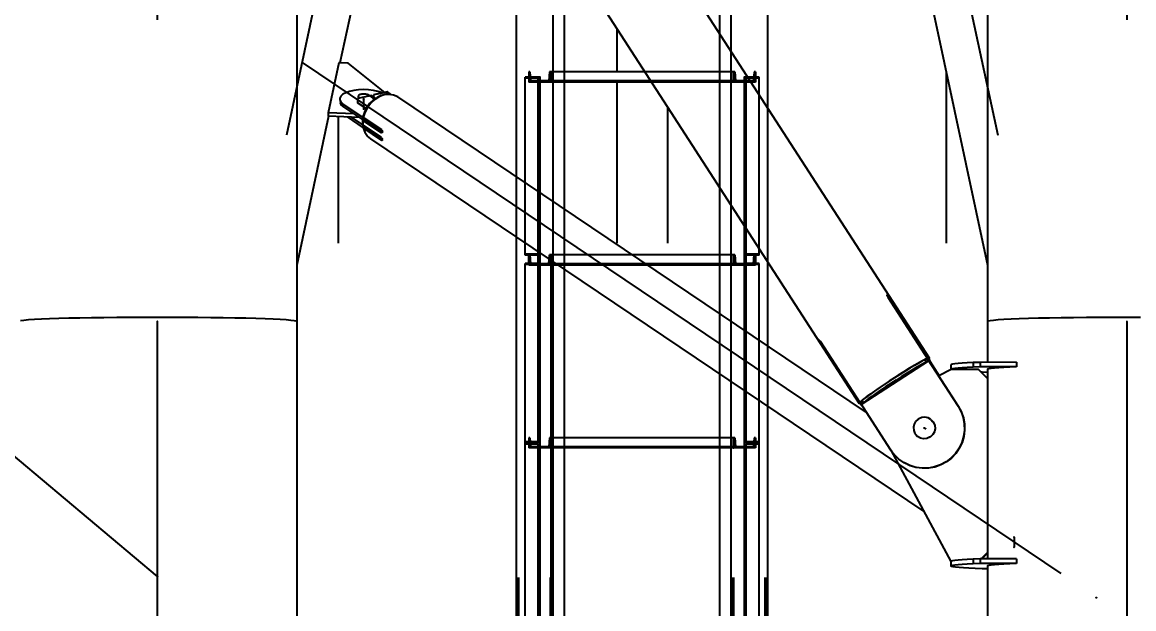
# Model space of a CAD drawing. Header units: millimetres. Extents: x 150209.93 to 150215.05, y 136675.65 to 136679.93.
# Drawn here: x 150211.2815 to 150211.403, y 136678.1373 to 136678.2014 of the extents above; entities that cross this region are included whole.
import ezdxf

# ---------------------------------------------------------------- set-up
doc = ezdxf.new("R2010")
doc.units = ezdxf.units.MM
doc.header["$LTSCALE"] = 0.25
for name, pattern in [('CENTER', [50.8, 31.75, -6.35, 6.35, -6.35]), ('XKITLINE00', [0]), ('XKITLINE02', [4, 2, -2]), ('XKITLINE03', [6, 3, -1, 1, -1])]:
    doc.linetypes.add(name, pattern=pattern)
doc.styles.add('ROMANS', font='romans.shx')
doc.dimstyles.new('MD300', dxfattribs={"dimtxt": 2.5, "dimasz": 2.5, "dimexe": 1, "dimexo": 1, "dimgap": 0.5, "dimtad": 1, "dimdec": 1, "dimlfac": 50, "dimrnd": 0.5, "dimdsep": 46, "dimtxsty": 'ROMANS', "dimcen": 1, "dimclrd": 146, "dimclre": 146, "dimclrt": 30, "dimadec": 1, "dimazin": 2, "dimtfac": 1, "dimtdec": 1, "dimtmove": 0, "dimatfit": 1, "dimfxl": 1, "dimtolj": 1, "dimtzin": 0, "dimlwd": -1, "dimlwe": -1, "dimarcsym": 0})

# ---------------------------------------------------------------- blocks, each defined once
blk = doc.blocks.new('çatıı')
at = {"color": 8, "linetype": 'CENTER'}
for p, q in [((11840, 14354.32), (11840, 12689.51)), ((12370, 14354.32), (12370, 12689.51)), ((10096.38, 14010.27), (11840, 12550.27)), ((12015, 13540.01), (12015, 12732.33)), ((12195, 13540.01), (12195, 12732.33)), ((12015, 13280.27), (11840, 12460.27)), ((11840, 13280.27), (12370, 12460.27)), ((12195, 13280.27), (12370, 12460.27)), ((11919.13, 12831.09), (12353.27, 12538.65)), ((11952.81, 12805.64), (11952.81, 12811.16)), ((11840, 12689.51), (11840, 11020.27)), ((12370, 12689.51), (12370, 11020.27)), ((12259.23, 12631.35), (12259.83, 12631.02)), ((12308.29, 12571.71), (12308.29, 12566.2))]:
    blk.add_line(p, q, dxfattribs=at)
at = {"color": 116, "linetype": 'XKITLINE02', "true_color": 0x136734}
for p, q in [((12037.16, 12049.63), (12037.16, 13721.24)), ((12037.69, 12049.63), (12037.69, 13721.24)), ((12054.93, 12049.63), (12054.93, 13721.24)), ((12055.01, 12049.6), (12055.01, 13721.24)), ((12055.46, 12049.63), (12055.46, 13721.24)), ((12055.86, 12049.6), (12055.86, 13721.24)), ((12147.49, 12049.57), (12147.49, 13721.24)), ((12154.14, 12049.57), (12154.14, 13721.24)), ((12154.14, 12049.57), (12154.14, 13721.24)), ((12154.54, 12049.63), (12154.54, 13721.24)), ((12154.99, 12049.63), (12154.99, 13721.24)), ((12154.99, 12049.57), (12154.99, 13721.24)), ((12155.07, 12049.63), (12155.07, 13721.24)), ((12172.31, 12049.63), (12172.31, 13721.24)), ((12172.84, 12049.63), (12172.84, 13721.24)), ((12147.49, 12762.45), (12147.49, 13303.02)), ((12147.49, 12762.45), (12147.49, 12846.61)), ((12153.69, 12752.86), (12153.69, 12837.02)), ((12041.01, 12823.17), (12041.01, 12822.59)), ((12049.01, 12823.17), (12041.01, 12823.17)), ((12041.01, 12725.85), (12041.01, 12823.17)), ((12048.21, 12822.59), (12041.01, 12822.59)), ((12043.69, 12825.92), (12043.01, 12825.92)), ((12043.01, 12825.92), (12043.01, 12820.42)), ((12043.01, 12825.92), (12043.01, 12820.42)), ((12055.01, 12820.42), (12043.01, 12820.42)), ((12043.69, 12825.92), (12044.07, 12821.12)), ((12043.69, 12825.92), (12044.07, 12821.12)), ((12053.94, 12821.12), (12044.07, 12821.12)), ((12048.21, 12822.59), (12048.21, 12817.35)), ((12048.21, 12720.61), (12048.21, 12822.59)), ((12049.01, 12817.35), (12049.01, 12823.17)), ((12049.01, 12720.61), (12049.01, 12821.12)), ((12054.33, 12825.92), (12053.94, 12821.12)), ((12054.33, 12825.92), (12053.94, 12821.12)), ((12055.01, 12825.92), (12054.33, 12825.92)), ((12062.51, 12825.92), (12055.01, 12825.92)), ((12055.01, 12820.42), (12055.01, 12825.92)), ((12055.01, 12825.92), (12055.01, 12820.42)), ((12055.01, 12825.92), (12055.01, 12820.42)), ((12154.99, 12821.12), (12055.01, 12821.12)), ((12062.51, 12820.42), (12055.01, 12820.42)), ((12154.99, 12825.92), (12106.47, 12825.92)), ((12154.99, 12820.42), (12110.02, 12820.42)), ((12154.99, 12820.42), (12154.99, 12825.92)), ((12154.99, 12825.92), (12154.99, 12820.42)), ((12155.67, 12825.92), (12154.99, 12825.92)), ((12154.99, 12825.92), (12154.99, 12820.42)), ((12166.99, 12820.42), (12154.99, 12820.42)), ((12155.67, 12825.92), (12156.05, 12821.12)), ((12155.67, 12825.92), (12156.05, 12821.12)), ((12165.92, 12821.12), (12156.05, 12821.12)), ((12160.99, 12720.61), (12160.99, 12823.17)), ((12168.99, 12823.17), (12160.99, 12823.17)), ((12161.79, 12720.61), (12161.79, 12822.59)), ((12168.99, 12822.59), (12161.79, 12822.59)), ((12166.31, 12825.92), (12165.92, 12821.12)), ((12166.31, 12825.92), (12165.92, 12821.12)), ((12166.99, 12825.92), (12166.31, 12825.92)), ((12166.99, 12825.92), (12166.99, 12820.42)), ((12166.99, 12825.92), (12166.99, 12820.42)), ((12168.99, 12725.85), (12168.99, 12823.17)), ((12168.99, 12725.85), (12168.99, 12822.59)), ((12049.01, 12817.35), (12048.21, 12817.35)), ((12161.79, 12817.35), (12160.99, 12817.35)), ((12173.69, 12721.92), (12173.69, 12806.07)), ((12036.31, 12735.71), (12036.31, 12768.61)), ((12056.31, 12722.23), (12056.31, 12755.13)), ((12062.51, 12718.06), (12062.51, 12750.96)), ((12049.01, 12726.43), (12041.01, 12726.43)), ((12048.21, 12725.85), (12041.01, 12725.85)), ((12043.69, 12725.92), (12043.01, 12725.92)), ((12043.01, 12720.42), (12043.01, 12725.92)), ((12043.01, 12725.92), (12043.01, 12720.42)), ((12044.07, 12721.12), (12043.69, 12725.92)), ((12043.69, 12725.92), (12044.07, 12721.12)), ((12049.01, 12726.42), (12048.21, 12726.42)), ((12048.21, 12726.42), (12048.21, 12721.2)), ((12048.21, 12623.75), (12048.21, 12726.42)), ((12049.01, 12726.42), (12049.01, 12720.62)), ((12049.01, 12726.42), (12049.01, 12628.97)), ((12053.94, 12721.12), (12054.33, 12725.92)), ((12054.33, 12725.92), (12053.94, 12721.12)), ((12055.01, 12725.92), (12054.33, 12725.92)), ((12099.68, 12725.92), (12055.01, 12725.92)), ((12055.01, 12720.42), (12055.01, 12725.92)), ((12055.01, 12720.42), (12055.01, 12725.92)), ((12055.01, 12725.92), (12055.01, 12720.42)), ((12154.99, 12725.92), (12147.49, 12725.92)), ((12154.99, 12720.42), (12154.99, 12725.92)), ((12154.99, 12725.92), (12154.99, 12720.42)), ((12155.67, 12725.92), (12154.99, 12725.92)), ((12154.99, 12725.92), (12154.99, 12720.42)), ((12155.67, 12725.92), (12156.05, 12721.12)), ((12155.67, 12725.92), (12156.05, 12721.12)), ((12160.99, 12726.43), (12160.99, 12720.61)), ((12168.99, 12726.43), (12160.99, 12726.43)), ((12160.99, 12623.17), (12160.99, 12726.42)), ((12161.79, 12726.42), (12160.99, 12726.42)), ((12161.79, 12623.75), (12161.79, 12726.42)), ((12168.99, 12725.85), (12161.79, 12725.85)), ((12166.31, 12725.92), (12165.92, 12721.12)), ((12165.92, 12721.12), (12166.31, 12725.92)), ((12166.99, 12725.92), (12166.31, 12725.92)), ((12166.99, 12725.92), (12166.99, 12720.42)), ((12166.99, 12720.42), (12166.99, 12725.92)), ((12048.21, 12721.2), (12041.01, 12721.2)), ((12041.01, 12721.2), (12041.01, 12720.62)), ((12041.01, 12623.17), (12041.01, 12721.2)), ((12049.01, 12720.62), (12041.01, 12720.62)), ((12055.01, 12720.42), (12043.01, 12720.42)), ((12053.94, 12721.12), (12044.07, 12721.12)), ((12049.01, 12720.61), (12048.21, 12720.61)), ((12049.01, 12720.62), (12049.01, 12623.17)), ((12154.99, 12721.12), (12055.01, 12721.12)), ((12107.84, 12720.42), (12055.01, 12720.42)), ((12154.99, 12720.42), (12147.49, 12720.42)), ((12166.99, 12720.42), (12154.99, 12720.42)), ((12165.92, 12721.12), (12156.05, 12721.12)), ((12168.99, 12720.62), (12160.99, 12720.62)), ((12161.79, 12720.61), (12160.99, 12720.61)), ((12168.99, 12721.2), (12161.79, 12721.2)), ((12168.99, 12623.17), (12168.99, 12721.2)), ((12147.49, 12660.82), (12147.49, 12693.72)), ((12153.69, 12656.64), (12153.69, 12689.54)), ((12173.69, 12643.17), (12173.69, 12676.07)), ((12043.69, 12625.92), (12043.01, 12625.92)), ((12043.01, 12625.92), (12043.01, 12620.42)), ((12043.01, 12625.92), (12043.01, 12620.42)), ((12043.69, 12625.92), (12044.07, 12621.12)), ((12043.69, 12625.92), (12044.07, 12621.12)), ((12049.01, 12628.97), (12048.21, 12628.97)), ((12049.01, 12628.97), (12049.01, 12623.17)), ((12054.33, 12625.92), (12053.94, 12621.12)), ((12054.33, 12625.92), (12053.94, 12621.12)), ((12055.01, 12625.92), (12054.33, 12625.92)), ((12062.51, 12625.92), (12055.01, 12625.92)), ((12055.01, 12620.42), (12055.01, 12625.92)), ((12055.01, 12625.92), (12055.01, 12620.42)), ((12055.01, 12625.92), (12055.01, 12620.42)), ((12154.99, 12625.92), (12147.49, 12625.92)), ((12154.99, 12620.42), (12154.99, 12625.92)), ((12154.99, 12625.92), (12154.99, 12620.42)), ((12155.67, 12625.92), (12154.99, 12625.92)), ((12154.99, 12625.92), (12154.99, 12620.42)), ((12155.67, 12625.92), (12156.05, 12621.12)), ((12155.67, 12625.92), (12156.05, 12621.12)), ((12161.79, 12628.97), (12160.99, 12628.97)), ((12166.31, 12625.92), (12165.92, 12621.12)), ((12166.31, 12625.92), (12165.92, 12621.12)), ((12166.99, 12625.92), (12166.31, 12625.92)), ((12166.99, 12625.92), (12166.99, 12620.42)), ((12166.99, 12625.92), (12166.99, 12620.42)), ((12048.21, 12623.75), (12041.01, 12623.75)), ((12049.01, 12623.17), (12041.01, 12623.17)), ((12041.01, 12623.17), (12041.01, 12622.59)), ((12049.01, 12623.17), (12041.01, 12623.17)), ((12041.01, 12525.85), (12041.01, 12623.17)), ((12048.21, 12622.59), (12041.01, 12622.59)), ((12055.01, 12620.42), (12043.01, 12620.42)), ((12053.94, 12621.12), (12044.07, 12621.12)), ((12048.21, 12622.59), (12048.21, 12617.35)), ((12048.21, 12520.61), (12048.21, 12622.59)), ((12049.01, 12617.35), (12049.01, 12623.17)), ((12049.01, 12520.61), (12049.01, 12621.12)), ((12154.99, 12621.12), (12055.01, 12621.12)), ((12062.51, 12620.42), (12055.01, 12620.42)), ((12154.99, 12620.42), (12147.49, 12620.42)), ((12166.99, 12620.42), (12154.99, 12620.42)), ((12165.92, 12621.12), (12156.05, 12621.12)), ((12168.99, 12623.17), (12160.99, 12623.17)), ((12160.99, 12520.61), (12160.99, 12623.17)), ((12168.99, 12623.17), (12160.99, 12623.17)), ((12168.99, 12623.75), (12161.79, 12623.75)), ((12161.79, 12520.61), (12161.79, 12622.59)), ((12168.99, 12622.59), (12161.79, 12622.59)), ((12168.99, 12525.85), (12168.99, 12623.17)), ((12049.01, 12617.35), (12048.21, 12617.35)), ((12161.79, 12617.35), (12160.99, 12617.35))]:
    blk.add_line(p, q, dxfattribs=at)
at = {"color": 1, "linetype": 'XKITLINE03'}
for p, q in [((12049.01, 13721.24), (12049.01, 12049.63)), ((12055.01, 13721.24), (12055.01, 12049.6)), ((12147.49, 12049.57), (12147.49, 13721.24)), ((12160.99, 13721.24), (12160.99, 12049.63)), ((12049.01, 12823.17), (12049.01, 12726.43)), ((12154.99, 12820.42), (12055.01, 12820.42)), ((12055.01, 12820.42), (12055.01, 12820.42)), ((12154.99, 12820.42), (12154.99, 12820.42)), ((12160.99, 12726.43), (12160.99, 12823.17)), ((12049.01, 12720.62), (12049.01, 12623.17)), ((12154.99, 12720.42), (12055.01, 12720.42)), ((12055.01, 12720.42), (12055.01, 12720.42)), ((12154.99, 12720.42), (12154.99, 12720.42)), ((12160.99, 12623.17), (12160.99, 12720.62)), ((12049.01, 12623.17), (12049.01, 12526.43)), ((12154.99, 12620.42), (12055.01, 12620.42)), ((12055.01, 12620.42), (12055.01, 12620.42)), ((12154.99, 12620.42), (12154.99, 12620.42)), ((12160.99, 12526.43), (12160.99, 12623.17))]:
    blk.add_line(p, q, dxfattribs=at)
at = {"color": 7, "linetype": 'XKITLINE00'}
for p, q in [((12147.49, 12846.61), (12147.49, 13257.5)), ((12153.69, 12837.02), (12153.69, 13257.5)), ((12173.69, 12806.07), (12173.69, 13257.5)), ((12036.31, 12768.61), (12036.31, 12934.47)), ((12056.31, 12755.13), (12056.31, 12903.53)), ((12062.51, 12750.96), (12062.51, 12893.93)), ((12106.47, 12825.92), (12062.51, 12825.92)), ((12110.02, 12820.42), (12062.51, 12820.42)), ((12147.49, 12693.72), (12147.49, 12762.45)), ((12153.69, 12689.54), (12153.69, 12752.86)), ((12036.31, 12483.11), (12036.31, 12735.71)), ((12147.49, 12725.92), (12099.68, 12725.92)), ((12056.31, 12483.11), (12056.31, 12722.23)), ((12062.51, 12483.11), (12062.51, 12718.06)), ((12147.49, 12720.42), (12107.84, 12720.42)), ((12173.69, 12676.07), (12173.69, 12721.92)), ((12147.49, 12483.11), (12147.49, 12660.82)), ((12153.69, 12483.11), (12153.69, 12656.64)), ((12173.69, 12483.11), (12173.69, 12643.17)), ((12147.49, 12625.92), (12062.51, 12625.92)), ((12147.49, 12620.42), (12062.51, 12620.42))]:
    blk.add_line(p, q, dxfattribs=at)
at = {"color": 8, "linetype": 'XKITLINE00'}
for p, q in [((12293.8, 13243.67), (12293.8, 12689.51)), ((11986.62, 13095.5), (12261.89, 12669.61)), ((11916.2, 13075.07), (11916.2, 12689.51)), ((11948.29, 13070.64), (12223.57, 12644.75)), ((11946.05, 12860.15), (11939.82, 12830.94)), ((12263.94, 12860.15), (12293.8, 12720.25)), ((12091.2, 12849.55), (12091.2, 12825.92)), ((11939.26, 12830.96), (11933.41, 12803.53)), ((11944.24, 12830.8), (11939.26, 12830.96)), ((11964.3, 12814.67), (11944.24, 12830.8)), ((12091.2, 12820.42), (12091.2, 12732.33)), ((12271.2, 12826.15), (12271.2, 12732.33)), ((11943.03, 12814.59), (11941.43, 12813.71)), ((11945.06, 12815.31), (11943.03, 12814.59)), ((11947.42, 12815.86), (11945.06, 12815.31)), ((11950.02, 12816.19), (11947.42, 12815.86)), ((11952.74, 12816.31), (11950.02, 12816.19)), ((11955.47, 12816.2), (11952.74, 12816.31)), ((11958.08, 12815.88), (11955.47, 12816.2)), ((11960.46, 12815.34), (11958.08, 12815.88)), ((11964.91, 12814.79), (11958.1, 12813.4)), ((11965.78, 12814.99), (11958.97, 12813.6)), ((11962.5, 12814.63), (11960.46, 12815.34)), ((11962.94, 12814.39), (11962.5, 12814.63)), ((11965.78, 12814.99), (11964.91, 12814.79)), ((11966.6, 12813.66), (11964.91, 12814.79)), ((11968.03, 12813.47), (11965.78, 12814.99)), ((11940.33, 12812.73), (11939.77, 12811.67)), ((11939.77, 12811.67), (11939.79, 12810.6)), ((11939.79, 12810.6), (11940.37, 12809.54)), ((11939.79, 12809.22), (11940.37, 12808.17)), ((11941.43, 12813.71), (11940.33, 12812.73)), ((11940.37, 12809.54), (11940.37, 12808.17)), ((11941.49, 12808.56), (11940.37, 12809.54)), ((11941.49, 12807.18), (11940.37, 12808.17)), ((11941.49, 12808.56), (11941.49, 12807.18)), ((11952.59, 12801.09), (11941.49, 12808.56)), ((11956.28, 12812.81), (11949.47, 12811.42)), ((11950.33, 12811.62), (11949.47, 12811.42)), ((11949.47, 12811.42), (11949.47, 12809.12)), ((11954.18, 12805.94), (11949.47, 12809.12)), ((11949.75, 12812.84), (11949.71, 12812.63)), ((11949.71, 12812.63), (11949.76, 12812.41)), ((11949.71, 12812.63), (11949.71, 12811.89)), ((11949.71, 12811.89), (11949.76, 12811.68)), ((11949.71, 12811.89), (11949.71, 12811.47)), ((11949.71, 12811.89), (11949.76, 12811.68)), ((11949.89, 12813.04), (11949.75, 12812.84)), ((11949.76, 12812.41), (11949.9, 12812.21)), ((11949.76, 12811.68), (11949.88, 12811.5)), ((11949.76, 12811.68), (11949.88, 12811.5)), ((11950.11, 12813.24), (11949.89, 12813.04)), ((11950.13, 12812.02), (11949.9, 12812.21)), ((11950.42, 12813.41), (11950.11, 12813.24)), ((11950.44, 12811.84), (11950.13, 12812.02)), ((11950.13, 12812.02), (11950.13, 12811.55)), ((11957.14, 12813.01), (11950.33, 12811.62)), ((11950.33, 12811.62), (11950.33, 12811.59)), ((11950.8, 12813.56), (11950.42, 12813.41)), ((11950.82, 12811.69), (11950.44, 12811.84)), ((11951.24, 12813.68), (11950.8, 12813.56)), ((11951.73, 12813.77), (11951.24, 12813.68)), ((11952.25, 12813.83), (11951.73, 12813.77)), ((11952.79, 12813.85), (11952.25, 12813.83)), ((11953.33, 12813.83), (11952.79, 12813.85)), ((11953.85, 12813.78), (11953.33, 12813.83)), ((11954.34, 12813.69), (11953.85, 12813.78)), ((11954.79, 12813.57), (11954.34, 12813.69)), ((11956.01, 12808.61), (11954.42, 12806.41)), ((11955.17, 12813.42), (11954.79, 12813.57)), ((11956.7, 12808.95), (11954.83, 12806.54)), ((11955.48, 12813.25), (11955.17, 12813.42)), ((11955.71, 12813.05), (11955.48, 12813.25)), ((11955.71, 12813.05), (11955.86, 12812.85)), ((11955.86, 12812.85), (11955.89, 12812.73)), ((11957.93, 12810.49), (11956.01, 12808.61)), ((11957.14, 12813.01), (11956.28, 12812.81)), ((11958.8, 12811.11), (11956.28, 12812.81)), ((11958.94, 12810.96), (11956.7, 12808.95)), ((11959.38, 12811.5), (11957.14, 12813.01)), ((11958.8, 12811.09), (11957.93, 12810.49)), ((11958.97, 12813.6), (11958.1, 12813.4)), ((11958.1, 12813.4), (11958.1, 12812.36)), ((11958.84, 12811.12), (11958.8, 12811.11)), ((11958.8, 12811.11), (11958.8, 12811.09)), ((11960.08, 12811.98), (11958.81, 12811.1)), ((11961.43, 12812.46), (11958.94, 12810.96)), ((11958.97, 12813.6), (11958.97, 12813.58)), ((11962.37, 12813.02), (11960.08, 12811.98)), ((11964.05, 12813.38), (11961.43, 12812.46)), ((11964.72, 12813.56), (11962.37, 12813.02)), ((11966.67, 12813.67), (11964.05, 12813.38)), ((11965.74, 12813.56), (11964.72, 12813.56)), ((11969.17, 12813.31), (11966.67, 12813.67)), ((11971.4, 12812.33), (11969.17, 12813.31)), ((12227.63, 12639.74), (11971.4, 12812.33)), ((11933.41, 12803.53), (11933.41, 12801.69)), ((11947.62, 12803.06), (11933.41, 12803.53)), ((11962.82, 12792.82), (11941.49, 12807.18)), ((11953.2, 12804), (11952.42, 12801.46)), ((11953.43, 12803.83), (11952.58, 12801.04)), ((11954.42, 12806.41), (11953.2, 12804)), ((11953.43, 12803.84), (11953.2, 12804)), ((11954.83, 12806.54), (11953.43, 12803.83)), ((12118.8, 12806.85), (12118.8, 12732.33)), ((11933.57, 12801.68), (11916.2, 12720.25)), ((11950.49, 12801.13), (11933.41, 12801.69)), ((11938.8, 12801.51), (11938.8, 12732.33)), ((11952.74, 12795.47), (11944.03, 12801.34)), ((11952.37, 12797.1), (11946.18, 12801.27)), ((11952.12, 12799.19), (11952.1, 12798.54)), ((11952.1, 12798.54), (11952.12, 12797.9)), ((11952.17, 12799.84), (11952.12, 12799.19)), ((11952.36, 12799.03), (11952.12, 12799.19)), ((11952.12, 12797.9), (11952.17, 12797.27)), ((11952.3, 12797.78), (11952.12, 12797.9)), ((11952.34, 12799.88), (11952.17, 12799.84)), ((11952.67, 12799.5), (11952.17, 12799.84)), ((11952.37, 12797.13), (11952.17, 12797.27)), ((11952.4, 12799.44), (11952.26, 12798.12)), ((11952.26, 12798.12), (11952.4, 12796.87)), ((11952.84, 12799.54), (11952.4, 12799.44)), ((11962.48, 12792.65), (11952.4, 12799.44)), ((11962.48, 12790.07), (11952.4, 12796.87)), ((11952.66, 12801.31), (11952.42, 12801.46)), ((11962.66, 12794.25), (11952.58, 12801.04)), ((11952.84, 12799.54), (11952.67, 12799.5)), ((11952.74, 12800.94), (11952.74, 12800.57)), ((11952.87, 12800.85), (11952.74, 12800.57)), ((11962.82, 12793.78), (11952.74, 12800.57)), ((11962.82, 12789.1), (11952.74, 12795.89)), ((11952.74, 12795.89), (11952.74, 12795.47)), ((11952.74, 12795.89), (11952.96, 12795.52)), ((11952.46, 12795.66), (11952.57, 12795.35)), ((11953.06, 12795.46), (11952.58, 12795.34)), ((11952.58, 12795.34), (11953.43, 12792.94)), ((11962.66, 12788.55), (11952.58, 12795.34)), ((11952.96, 12795.52), (11952.74, 12795.47)), ((11952.93, 12795.42), (11952.83, 12795.49)), ((11953.06, 12795.46), (11952.93, 12795.42)), ((11962.99, 12788.77), (11952.96, 12795.52)), ((11953.43, 12792.94), (11954.83, 12790.89)), ((11956.7, 12789.33), (11954.83, 12790.89)), ((11962.85, 12792.73), (11962.48, 12792.65)), ((11962.62, 12792.6), (11962.48, 12792.65)), ((11962.62, 12789.95), (11962.48, 12790.07)), ((11962.75, 12792.63), (11962.62, 12792.6)), ((11962.62, 12789.95), (11962.75, 12789.76)), ((11962.66, 12794.25), (11962.77, 12794.1)), ((11962.86, 12792.74), (11962.75, 12792.63)), ((11962.75, 12789.76), (11962.86, 12789.52)), ((11962.77, 12794.1), (11962.88, 12793.93)), ((11962.89, 12793.92), (11962.82, 12793.78)), ((11962.82, 12793.78), (11962.82, 12792.82)), ((11962.91, 12792.84), (11962.82, 12792.82)), ((11962.95, 12792.93), (11962.86, 12792.74)), ((11962.88, 12793.93), (11962.96, 12793.68)), ((11962.99, 12793.16), (11962.95, 12792.93)), ((11962.96, 12793.68), (11963, 12793.42)), ((11963, 12793.42), (11962.99, 12793.16)), ((12259.08, 12585.65), (11956.7, 12789.33)), ((11962.95, 12788.62), (11962.66, 12788.55)), ((11962.77, 12788.51), (11962.66, 12788.55)), ((11962.88, 12788.52), (11962.77, 12788.51)), ((11962.82, 12789.61), (11962.82, 12789.1)), ((11962.82, 12789.1), (11963, 12788.81)), ((11962.86, 12789.52), (11962.95, 12789.27)), ((11962.96, 12788.63), (11962.89, 12788.53)), ((11962.95, 12789.27), (11962.99, 12789.02)), ((11963, 12788.8), (11962.96, 12788.63)), ((11962.99, 12789.02), (11963, 12788.8)), ((12238.82, 12704.1), (12238.8, 12703.95)), ((12238.8, 12703.95), (12238.84, 12703.74)), ((12238.89, 12704.18), (12238.82, 12704.1)), ((12238.84, 12703.74), (12238.93, 12703.48)), ((12238.99, 12704.18), (12238.89, 12704.18)), ((12238.93, 12703.48), (12239.07, 12703.19)), ((12239.12, 12704.07), (12239.01, 12704.18)), ((12239.07, 12703.19), (12239.25, 12702.89)), ((12239.12, 12704.07), (12239.27, 12703.89)), ((12239.64, 12703.39), (12239.14, 12703.07)), ((12239.25, 12702.89), (12260.93, 12669.35)), ((12239.27, 12703.89), (12239.45, 12703.66)), ((12239.33, 12702.78), (12277.82, 12643.24)), ((12239.84, 12703.1), (12239.34, 12702.78)), ((12239.45, 12703.66), (12239.64, 12703.39)), ((12239.64, 12703.39), (12239.84, 12703.1)), ((12239.84, 12703.1), (12261.52, 12669.56)), ((11767.08, 12690.18), (11765.26, 12689.96)), ((11769.6, 12690.4), (11767.08, 12690.18)), ((11769.6, 12690.39), (11767.08, 12690.18)), ((11772.79, 12690.6), (11769.6, 12690.4)), ((11772.79, 12690.6), (11769.6, 12690.39)), ((11776.64, 12690.79), (11772.79, 12690.6)), ((11776.64, 12690.79), (11772.79, 12690.6)), ((11781.09, 12690.97), (11776.64, 12690.79)), ((11781.09, 12690.97), (11776.64, 12690.79)), ((11786.11, 12691.14), (11781.09, 12690.97)), ((11786.11, 12691.14), (11781.09, 12690.97)), ((11791.65, 12691.29), (11786.11, 12691.14)), ((11791.65, 12691.29), (11786.11, 12691.14)), ((11797.66, 12691.43), (11791.65, 12691.29)), ((11797.66, 12691.43), (11791.65, 12691.29)), ((11804.07, 12691.54), (11797.66, 12691.43)), ((11804.07, 12691.54), (11797.66, 12691.43)), ((11810.83, 12691.64), (11804.07, 12691.54)), ((11810.83, 12691.64), (11804.07, 12691.54)), ((11817.88, 12691.72), (11810.83, 12691.64)), ((11817.88, 12691.71), (11810.83, 12691.64)), ((11825.13, 12691.77), (11817.88, 12691.72)), ((11825.13, 12691.77), (11817.88, 12691.71)), ((11832.53, 12691.81), (11825.13, 12691.77)), ((11832.53, 12691.8), (11825.13, 12691.77)), ((11840, 12691.82), (11832.53, 12691.81)), ((11847.46, 12691.81), (11840, 12691.82)), ((11854.86, 12691.77), (11847.46, 12691.81)), ((11854.86, 12691.77), (11847.46, 12691.8)), ((11862.12, 12691.72), (11854.86, 12691.77)), ((11862.12, 12691.71), (11854.86, 12691.77)), ((11869.16, 12691.64), (11862.12, 12691.72)), ((11869.16, 12691.64), (11862.12, 12691.71)), ((11875.92, 12691.54), (11869.16, 12691.64)), ((11875.92, 12691.54), (11869.16, 12691.64)), ((11882.33, 12691.43), (11875.92, 12691.54)), ((11882.33, 12691.43), (11875.92, 12691.54)), ((11888.34, 12691.29), (11882.33, 12691.43)), ((11888.34, 12691.29), (11882.33, 12691.43)), ((11893.88, 12691.14), (11888.34, 12691.29)), ((11893.88, 12691.14), (11888.34, 12691.29)), ((11898.9, 12690.97), (11893.88, 12691.14)), ((11898.9, 12690.97), (11893.88, 12691.14)), ((11903.35, 12690.79), (11898.9, 12690.97)), ((11903.35, 12690.79), (11898.9, 12690.97)), ((11907.2, 12690.6), (11903.35, 12690.79)), ((11907.2, 12690.6), (11903.35, 12690.79)), ((11910.39, 12690.4), (11907.2, 12690.6)), ((11910.39, 12690.39), (11907.2, 12690.6)), ((11912.91, 12690.18), (11910.39, 12690.4)), ((11912.91, 12690.18), (11910.39, 12690.39)), ((11914.73, 12689.96), (11912.91, 12690.18)), ((11915.83, 12689.74), (11914.73, 12689.96)), ((11915.83, 12689.74), (11914.73, 12689.96)), ((11916.2, 12689.51), (11915.83, 12689.74)), ((11916.2, 12689.51), (11915.83, 12689.74)), ((11916.2, 12689.51), (11916.2, 12498.81)), ((12294.16, 12689.74), (12293.8, 12689.51)), ((12294.16, 12689.74), (12293.8, 12689.51)), ((12293.8, 12689.51), (12293.8, 12667.23)), ((12295.26, 12689.96), (12294.16, 12689.74)), ((12295.26, 12689.96), (12294.16, 12689.74)), ((12297.08, 12690.18), (12295.26, 12689.96)), ((12299.6, 12690.4), (12297.08, 12690.18)), ((12299.6, 12690.39), (12297.08, 12690.18)), ((12302.79, 12690.6), (12299.6, 12690.4)), ((12302.79, 12690.6), (12299.6, 12690.39)), ((12306.64, 12690.79), (12302.79, 12690.6)), ((12306.64, 12690.79), (12302.79, 12690.6)), ((12311.09, 12690.97), (12306.64, 12690.79)), ((12311.09, 12690.97), (12306.64, 12690.79)), ((12316.11, 12691.14), (12311.09, 12690.97)), ((12316.11, 12691.14), (12311.09, 12690.97)), ((12321.65, 12691.29), (12316.11, 12691.14)), ((12321.65, 12691.29), (12316.11, 12691.14)), ((12327.66, 12691.43), (12321.65, 12691.29)), ((12327.66, 12691.43), (12321.65, 12691.29)), ((12334.07, 12691.54), (12327.66, 12691.43)), ((12334.07, 12691.54), (12327.66, 12691.43)), ((12340.83, 12691.64), (12334.07, 12691.54)), ((12340.83, 12691.64), (12334.07, 12691.54)), ((12347.88, 12691.72), (12340.83, 12691.64)), ((12347.88, 12691.71), (12340.83, 12691.64)), ((12355.13, 12691.77), (12347.88, 12691.72)), ((12355.13, 12691.77), (12347.88, 12691.71)), ((12362.53, 12691.81), (12355.13, 12691.77)), ((12362.53, 12691.8), (12355.13, 12691.77)), ((12370, 12691.82), (12362.53, 12691.81)), ((12377.46, 12691.81), (12370, 12691.82)), ((12201.28, 12679.78), (12201.25, 12679.7)), ((12201.25, 12679.69), (12201.32, 12679.55)), ((12201.36, 12679.81), (12201.28, 12679.78)), ((12201.32, 12679.55), (12201.43, 12679.35)), ((12201.49, 12679.75), (12201.36, 12679.81)), ((12201.43, 12679.35), (12201.58, 12679.1)), ((12201.65, 12679.62), (12201.49, 12679.75)), ((12201.58, 12679.1), (12201.75, 12678.81)), ((12201.65, 12679.62), (12201.84, 12679.42)), ((12202.12, 12679.06), (12201.75, 12678.81)), ((12201.75, 12678.81), (12201.94, 12678.52)), ((12201.84, 12679.42), (12202.04, 12679.17)), ((12202.32, 12678.76), (12201.94, 12678.52)), ((12201.94, 12678.52), (12223.62, 12644.97)), ((12202.04, 12679.17), (12202.24, 12678.89)), ((12202.24, 12678.89), (12223.92, 12645.34)), ((12258.7, 12668.29), (12256.61, 12667.14)), ((12259.45, 12668.6), (12257.93, 12667.82)), ((12260.31, 12669.09), (12258.7, 12668.29)), ((12260.57, 12669.12), (12259.45, 12668.6)), ((12259.45, 12668.6), (12260.26, 12667.35)), ((12260.93, 12669.35), (12260.31, 12669.09)), ((12260.93, 12669.35), (12260.57, 12669.12)), ((12260.88, 12669.31), (12260.57, 12669.11)), ((12260.57, 12669.12), (12261.38, 12667.86)), ((12260.92, 12669.29), (12260.88, 12669.31)), ((12260.88, 12669.31), (12277.68, 12643.31)), ((12260.9, 12669.33), (12260.92, 12669.29)), ((12261.52, 12669.56), (12261.02, 12669.23)), ((12261.16, 12669.32), (12261.02, 12669.23)), ((12261.35, 12669.35), (12261.16, 12669.32)), ((12261.16, 12669.32), (12261.97, 12668.06)), ((12261.35, 12669.35), (12262.17, 12668.1)), ((12261.47, 12669.34), (12261.35, 12669.35)), ((12261.47, 12669.34), (12262.28, 12668.08)), ((12261.89, 12669.61), (12261.52, 12669.56)), ((12261.84, 12669.38), (12261.56, 12669.2)), ((12261.89, 12669.61), (12261.84, 12669.38)), ((12261.38, 12667.86), (12225.09, 12644.32)), ((12248.69, 12662.4), (12245.86, 12660.63)), ((12251.23, 12663.99), (12248.12, 12662.08)), ((12251.36, 12664.03), (12248.69, 12662.4)), ((12252.18, 12662.77), (12249.5, 12661.14)), ((12254.09, 12665.7), (12251.23, 12663.99)), ((12253.84, 12665.5), (12251.36, 12664.03)), ((12254.65, 12664.25), (12252.18, 12662.77)), ((12256.04, 12666.77), (12253.84, 12665.5)), ((12256.61, 12667.14), (12254.09, 12665.7)), ((12256.85, 12665.52), (12254.65, 12664.25)), ((12257.93, 12667.82), (12256.04, 12666.77)), ((12258.74, 12666.56), (12256.85, 12665.52)), ((12260.26, 12667.35), (12258.74, 12666.56)), ((12261.38, 12667.86), (12260.26, 12667.35)), ((12261.97, 12668.06), (12261.83, 12667.97)), ((12262.17, 12668.1), (12261.97, 12668.06)), ((12262.28, 12667.89), (12262, 12667.71)), ((12262.15, 12667.8), (12267.26, 12659.9)), ((12262.28, 12668.08), (12262.17, 12668.1)), ((12262.21, 12667.84), (12267.32, 12659.94)), ((12262.28, 12668.08), (12262.32, 12668.01)), ((12262.32, 12668.01), (12262.28, 12667.89)), ((12273.87, 12663.27), (12267.11, 12659.83)), ((12273.89, 12665.98), (12273.7, 12665.79)), ((12273.7, 12665.79), (12273.7, 12663.29)), ((12273.89, 12663.48), (12273.7, 12663.29)), ((12273.8, 12663.23), (12273.7, 12663.29)), ((12288.85, 12663.29), (12273.87, 12663.27)), ((12274.62, 12666.17), (12273.89, 12665.98)), ((12274.62, 12663.67), (12273.89, 12663.48)), ((12275.88, 12666.36), (12274.62, 12666.17)), ((12275.88, 12663.86), (12274.62, 12663.67)), ((12277.67, 12666.55), (12275.88, 12666.36)), ((12277.67, 12664.05), (12275.88, 12663.86)), ((12279.96, 12666.73), (12277.67, 12666.55)), ((12279.96, 12664.23), (12277.67, 12664.05)), ((12282.75, 12666.9), (12279.96, 12666.73)), ((12282.75, 12664.4), (12279.96, 12664.23)), ((12286.01, 12667.07), (12282.75, 12666.9)), ((12286.01, 12664.57), (12282.75, 12664.4)), ((12289.73, 12667.23), (12286.01, 12667.07)), ((12286.01, 12667.07), (12286.01, 12664.57)), ((12289.73, 12664.73), (12286.01, 12664.57)), ((12289.12, 12663.14), (12288.85, 12663.29)), ((12293.8, 12658.35), (12288.85, 12663.29)), ((12293.8, 12658.47), (12289.12, 12663.14)), ((12309.7, 12667.26), (12289.73, 12667.23)), ((12289.73, 12667.23), (12289.73, 12664.73)), ((12309.7, 12664.76), (12289.73, 12664.73)), ((12293.86, 12663.51), (12293.67, 12663.32)), ((12293.8, 12663.25), (12293.67, 12663.32)), ((12293.8, 12663.45), (12293.8, 12559.78)), ((12294.59, 12663.71), (12293.86, 12663.51)), ((12295.85, 12663.9), (12294.59, 12663.71)), ((12297.64, 12664.08), (12295.85, 12663.9)), ((12299.93, 12664.26), (12297.64, 12664.08)), ((12302.72, 12664.44), (12299.93, 12664.26)), ((12305.99, 12664.6), (12302.72, 12664.44)), ((12309.7, 12664.76), (12305.99, 12664.6)), ((12309.7, 12667.26), (12309.7, 12664.76)), ((12240.07, 12656.91), (12237.23, 12655.03)), ((12241.49, 12657.87), (12238.18, 12655.7)), ((12242.97, 12658.79), (12240.07, 12656.91)), ((12243.78, 12657.53), (12240.88, 12655.65)), ((12244.83, 12660.01), (12241.49, 12657.87)), ((12245.86, 12660.63), (12242.97, 12658.79)), ((12246.68, 12659.38), (12243.78, 12657.53)), ((12248.12, 12662.08), (12244.83, 12660.01)), ((12249.5, 12661.14), (12246.68, 12659.38)), ((12290.9, 12661.86), (12290.38, 12661.88)), ((12293.8, 12661.76), (12290.9, 12661.86)), ((12232.07, 12651.56), (12229.46, 12649.72)), ((12232.01, 12651.48), (12229.76, 12649.89)), ((12232.82, 12650.22), (12230.57, 12648.63)), ((12234.52, 12653.21), (12232.01, 12651.48)), ((12235.01, 12653.57), (12232.07, 12651.56)), ((12235.33, 12651.95), (12232.82, 12650.22)), ((12237.23, 12655.03), (12234.52, 12653.21)), ((12238.18, 12655.7), (12235.01, 12653.57)), ((12238.04, 12653.77), (12235.33, 12651.95)), ((12240.88, 12655.65), (12238.04, 12653.77)), ((12223.62, 12644.97), (12223.57, 12644.75)), ((12223.94, 12644.8), (12223.57, 12644.75)), ((12224.06, 12645.26), (12223.62, 12644.97)), ((12224.3, 12645.73), (12223.92, 12645.34)), ((12224.28, 12645.58), (12223.92, 12645.34)), ((12224.08, 12644.89), (12223.94, 12644.8)), ((12223.99, 12645.21), (12223.95, 12645.09)), ((12223.95, 12645.09), (12224.76, 12643.83)), ((12224.28, 12645.57), (12223.98, 12645.38)), ((12223.98, 12645.38), (12240.78, 12619.38)), ((12224.06, 12645.26), (12223.99, 12645.21)), ((12223.99, 12645.21), (12224.8, 12643.95)), ((12225.04, 12646.29), (12224.28, 12645.58)), ((12224.28, 12645.58), (12225.09, 12644.32)), ((12225.51, 12646.76), (12224.3, 12645.73)), ((12224.8, 12643.95), (12224.76, 12643.83)), ((12224.87, 12644), (12224.8, 12643.95)), ((12226.23, 12647.26), (12225.04, 12646.29)), ((12225.04, 12646.29), (12225.86, 12645.03)), ((12225.86, 12645.03), (12225.09, 12644.32)), ((12227.25, 12648.1), (12225.51, 12646.76)), ((12227.05, 12646), (12225.86, 12645.03)), ((12227.82, 12648.47), (12226.23, 12647.26)), ((12228.63, 12647.21), (12227.05, 12646)), ((12229.46, 12649.72), (12227.25, 12648.1)), ((12229.76, 12649.89), (12227.82, 12648.47)), ((12230.57, 12648.63), (12228.63, 12647.21)), ((12224.76, 12643.83), (12224.8, 12643.76)), ((12224.92, 12643.75), (12224.8, 12643.76)), ((12225.02, 12643.76), (12224.92, 12643.75)), ((12277.82, 12643.24), (12277.68, 12643.31)), ((12277.68, 12643.31), (12279.32, 12640.28)), ((12277.82, 12643.24), (12279.46, 12640.21)), ((12279.46, 12640.21), (12279.32, 12640.28)), ((12279.32, 12640.28), (12280.46, 12637.03)), ((12279.46, 12640.21), (12280.6, 12636.95)), ((12253.63, 12633.45), (12253.26, 12631.74)), ((12253.26, 12631.74), (12253.44, 12630)), ((12254.51, 12634.97), (12253.63, 12633.45)), ((12255.81, 12636.14), (12254.51, 12634.97)), ((12256.23, 12636.41), (12255.81, 12636.14)), ((12257.83, 12637.13), (12256.23, 12636.41)), ((12259.57, 12637.31), (12257.83, 12637.13)), ((12261.28, 12636.94), (12259.57, 12637.31)), ((12262.79, 12636.07), (12261.28, 12636.94)), ((12262.79, 12636.07), (12263.96, 12634.76)), ((12262.83, 12636.04), (12264, 12634.74)), ((12264, 12634.74), (12263.96, 12634.76)), ((12263.96, 12634.76), (12264.23, 12634.34)), ((12264, 12634.74), (12264.27, 12634.32)), ((12264.27, 12634.32), (12264.23, 12634.34)), ((12264.23, 12634.34), (12264.94, 12632.74)), ((12264.27, 12634.32), (12264.98, 12632.72)), ((12264.94, 12632.74), (12265.12, 12631)), ((12264.98, 12632.72), (12265.16, 12630.98)), ((12280.46, 12637.03), (12281.08, 12633.64)), ((12280.6, 12636.95), (12281.22, 12633.56)), ((12281.08, 12633.64), (12281.17, 12630.19)), ((12281.22, 12633.56), (12281.3, 12630.11)), ((12253.44, 12630), (12254.15, 12628.4)), ((12254.15, 12628.4), (12254.42, 12627.98)), ((12254.42, 12627.98), (12255.59, 12626.68)), ((12257.1, 12625.8), (12255.59, 12626.68)), ((12257.14, 12625.78), (12257.1, 12625.8)), ((12258.81, 12625.44), (12257.1, 12625.8)), ((12258.85, 12625.41), (12257.14, 12625.78)), ((12262.15, 12626.33), (12260.55, 12625.62)), ((12262.19, 12626.31), (12260.59, 12625.6)), ((12262.57, 12626.6), (12262.15, 12626.33)), ((12262.19, 12626.31), (12262.15, 12626.33)), ((12262.61, 12626.58), (12262.19, 12626.31)), ((12263.87, 12627.77), (12262.57, 12626.6)), ((12262.61, 12626.58), (12262.57, 12626.6)), ((12263.91, 12627.75), (12262.61, 12626.58)), ((12264.75, 12629.29), (12263.87, 12627.77)), ((12264.79, 12629.27), (12263.91, 12627.75)), ((12265.12, 12631), (12264.75, 12629.29)), ((12265.16, 12630.98), (12264.79, 12629.27)), ((12280.71, 12626.76), (12279.72, 12623.46)), ((12280.85, 12626.69), (12279.86, 12623.38)), ((12281.17, 12630.19), (12280.71, 12626.76)), ((12281.3, 12630.11), (12280.85, 12626.69)), ((12260.55, 12625.62), (12258.81, 12625.44)), ((12260.59, 12625.6), (12258.85, 12625.41)), ((12278.23, 12620.34), (12276.27, 12617.5)), ((12278.37, 12620.27), (12276.41, 12617.42)), ((12279.72, 12623.46), (12278.23, 12620.34)), ((12279.86, 12623.38), (12278.37, 12620.27)), ((12240.78, 12619.38), (12242.87, 12616.64)), ((12240.92, 12619.21), (12273.81, 12558.44)), ((12245.37, 12614.27), (12242.87, 12616.64)), ((12248.21, 12612.31), (12245.37, 12614.27)), ((12273.9, 12615), (12271.16, 12612.9)), ((12274.03, 12614.92), (12271.29, 12612.82)), ((12276.27, 12617.5), (12273.9, 12615)), ((12276.41, 12617.42), (12274.03, 12614.92)), ((12248.34, 12612.23), (12248.21, 12612.31)), ((12251.31, 12610.82), (12248.21, 12612.31)), ((12248.34, 12612.23), (12248.29, 12612.27)), ((12251.45, 12610.75), (12248.34, 12612.23)), ((12254.62, 12609.84), (12251.31, 12610.82)), ((12254.75, 12609.77), (12251.45, 12610.75)), ((12258.03, 12609.39), (12254.62, 12609.84)), ((12258.17, 12609.31), (12254.75, 12609.77)), ((12261.48, 12609.48), (12258.03, 12609.39)), ((12261.62, 12609.4), (12258.17, 12609.31)), ((12264.87, 12610.1), (12261.48, 12609.48)), ((12265.01, 12610.03), (12261.62, 12609.4)), ((12268.12, 12611.25), (12264.87, 12610.1)), ((12268.26, 12611.18), (12265.01, 12610.03)), ((12271.16, 12612.9), (12268.12, 12611.25)), ((12271.29, 12612.82), (12268.26, 12611.18)), ((12275.88, 12558.91), (12274.62, 12558.72)), ((12277.67, 12559.1), (12275.88, 12558.91)), ((12279.96, 12559.28), (12277.67, 12559.1)), ((12282.75, 12559.45), (12279.96, 12559.28)), ((12286.02, 12559.62), (12282.75, 12559.45)), ((12289.73, 12559.78), (12286.02, 12559.62)), ((12286.02, 12559.62), (12286.02, 12557.12)), ((12309.7, 12559.81), (12289.73, 12559.78)), ((12289.73, 12559.78), (12289.73, 12557.28)), ((12293.8, 12563.3), (12290.29, 12559.78)), ((12293.8, 12562.87), (12290.71, 12559.78)), ((12309.7, 12559.81), (12309.7, 12557.31)), ((12273.89, 12558.53), (12273.7, 12558.34)), ((12273.7, 12558.34), (12273.7, 12555.84)), ((12273.89, 12556.03), (12273.7, 12555.84)), ((12274.05, 12555.64), (12273.7, 12555.84)), ((12274.62, 12558.72), (12273.89, 12558.53)), ((12274.62, 12556.22), (12273.89, 12556.03)), ((12274.94, 12555.45), (12274.05, 12555.64)), ((12275.88, 12556.41), (12274.62, 12556.22)), ((12276.35, 12555.26), (12274.94, 12555.45)), ((12277.67, 12556.6), (12275.88, 12556.41)), ((12278.29, 12555.08), (12276.35, 12555.26)), ((12279.96, 12556.78), (12277.67, 12556.6)), ((12280.73, 12554.9), (12278.29, 12555.08)), ((12282.75, 12556.95), (12279.96, 12556.78)), ((12283.66, 12554.73), (12280.73, 12554.9)), ((12286.02, 12557.12), (12282.75, 12556.95)), ((12287.06, 12554.56), (12283.66, 12554.73)), ((12289.73, 12557.28), (12286.02, 12557.12)), ((12290.91, 12554.41), (12287.06, 12554.56)), ((12309.7, 12557.31), (12289.73, 12557.28)), ((12293.8, 12554.31), (12290.91, 12554.41)), ((12293.86, 12556.06), (12293.67, 12555.87)), ((12293.8, 12555.8), (12293.67, 12555.87)), ((12293.8, 12555.99), (12293.8, 12498.81)), ((12294.59, 12556.26), (12293.86, 12556.06)), ((12295.85, 12556.45), (12294.59, 12556.26)), ((12297.64, 12556.63), (12295.85, 12556.45)), ((12299.93, 12556.81), (12297.64, 12556.63)), ((12302.72, 12556.99), (12299.93, 12556.81)), ((12305.99, 12557.15), (12302.72, 12556.99)), ((12309.7, 12557.31), (12305.99, 12557.15))]:
    blk.add_line(p, q, dxfattribs=at)
for centre in [(11919.13, 12831.09), (11952.81, 12811.16), (11952.81, 12805.64), (11840, 12689.51), (11840, 12689.51), (12370, 12689.51), (12370, 12689.51), (12259.23, 12631.35), (12259.83, 12631.02), (12308.29, 12571.71), (12308.29, 12566.2), (11840, 12550.27), (12353.27, 12538.65)]:
    blk.add_circle(centre, 0.05, dxfattribs=at)
at = {"color": 1, "linetype": 'XKITLINE00'}
for centre in [(12049.01, 12823.17), (12055.01, 12820.42), (12055.01, 12820.42), (12154.99, 12820.42), (12154.99, 12820.42), (12160.99, 12823.17), (12049.01, 12726.43), (12160.99, 12726.43), (12049.01, 12720.62), (12055.01, 12720.42), (12055.01, 12720.42), (12154.99, 12720.42), (12154.99, 12720.42), (12160.99, 12720.62), (12049.01, 12623.17), (12049.01, 12623.17), (12055.01, 12620.42), (12055.01, 12620.42), (12154.99, 12620.42), (12154.99, 12620.42), (12160.99, 12623.17), (12160.99, 12623.17)]:
    blk.add_circle(centre, 0.05, dxfattribs=at)
blk = doc.blocks.new('*D4')
at = {"color": 146, "transparency": 16777216}
for p, q in [((150211.38964, 136678.62603), (150212.05394, 136678.6248)), ((150211.35801, 136677.74497), (150211.35779, 136677.62609)), ((150212.08231, 136677.74363), (150212.08209, 136677.62475))]:
    blk.add_line(p, q, dxfattribs=at)
for points in [[(150211.38964, 136678.63103), (150211.38963, 136678.62103), (150211.35964, 136678.62609)], [(150212.05395, 136678.6298), (150212.05393, 136678.6198), (150212.08394, 136678.62475)]]:
    blk.add_solid(points, dxfattribs=at)
at = {"layer": 'DEFPOINTS', "color": 0, "transparency": 16777216}
for p in [(150211.35986, 136678.74497), (150212.08416, 136678.74363), (150212.08394, 136678.62475)]:
    blk.add_point(p, dxfattribs=at)
at = {"color": 30, "transparency": 16777216, "insert": (150211.72184, 136678.65042), "char_height": 0.03, "attachment_point": 5, "rotation": 359.894, "style": 'ROMANS'}
blk.add_mtext('\\A1;36', dxfattribs=at)

msp = doc.modelspace()

# ---------------------------------------------------------------- block references
at = {"xscale": 0.0002000170049888334, "yscale": 0.0002000170049888334, "zscale": 0.0002000170049888334}
msp.add_blockref('çatıı', (150208.92807, 136675.63059), dxfattribs=at)

# ---------------------------------------------------------------- dimensions: what is measured, and where the dimension line sits
dim = msp.add_aligned_dim(p1=(150211.35986, 136678.74497), p2=(150212.08416, 136678.74363), distance=-0.11888, dimstyle='MD300', override={"dimtxt": 0.03, "dimasz": 0.03, "dimgap": 0.01})
dim.commit()
dim.dimension.update_dxf_attribs({"geometry": '*D4', "text_midpoint": (150211.72184, 136678.65042)})

doc.saveas('drawing.dxf')
